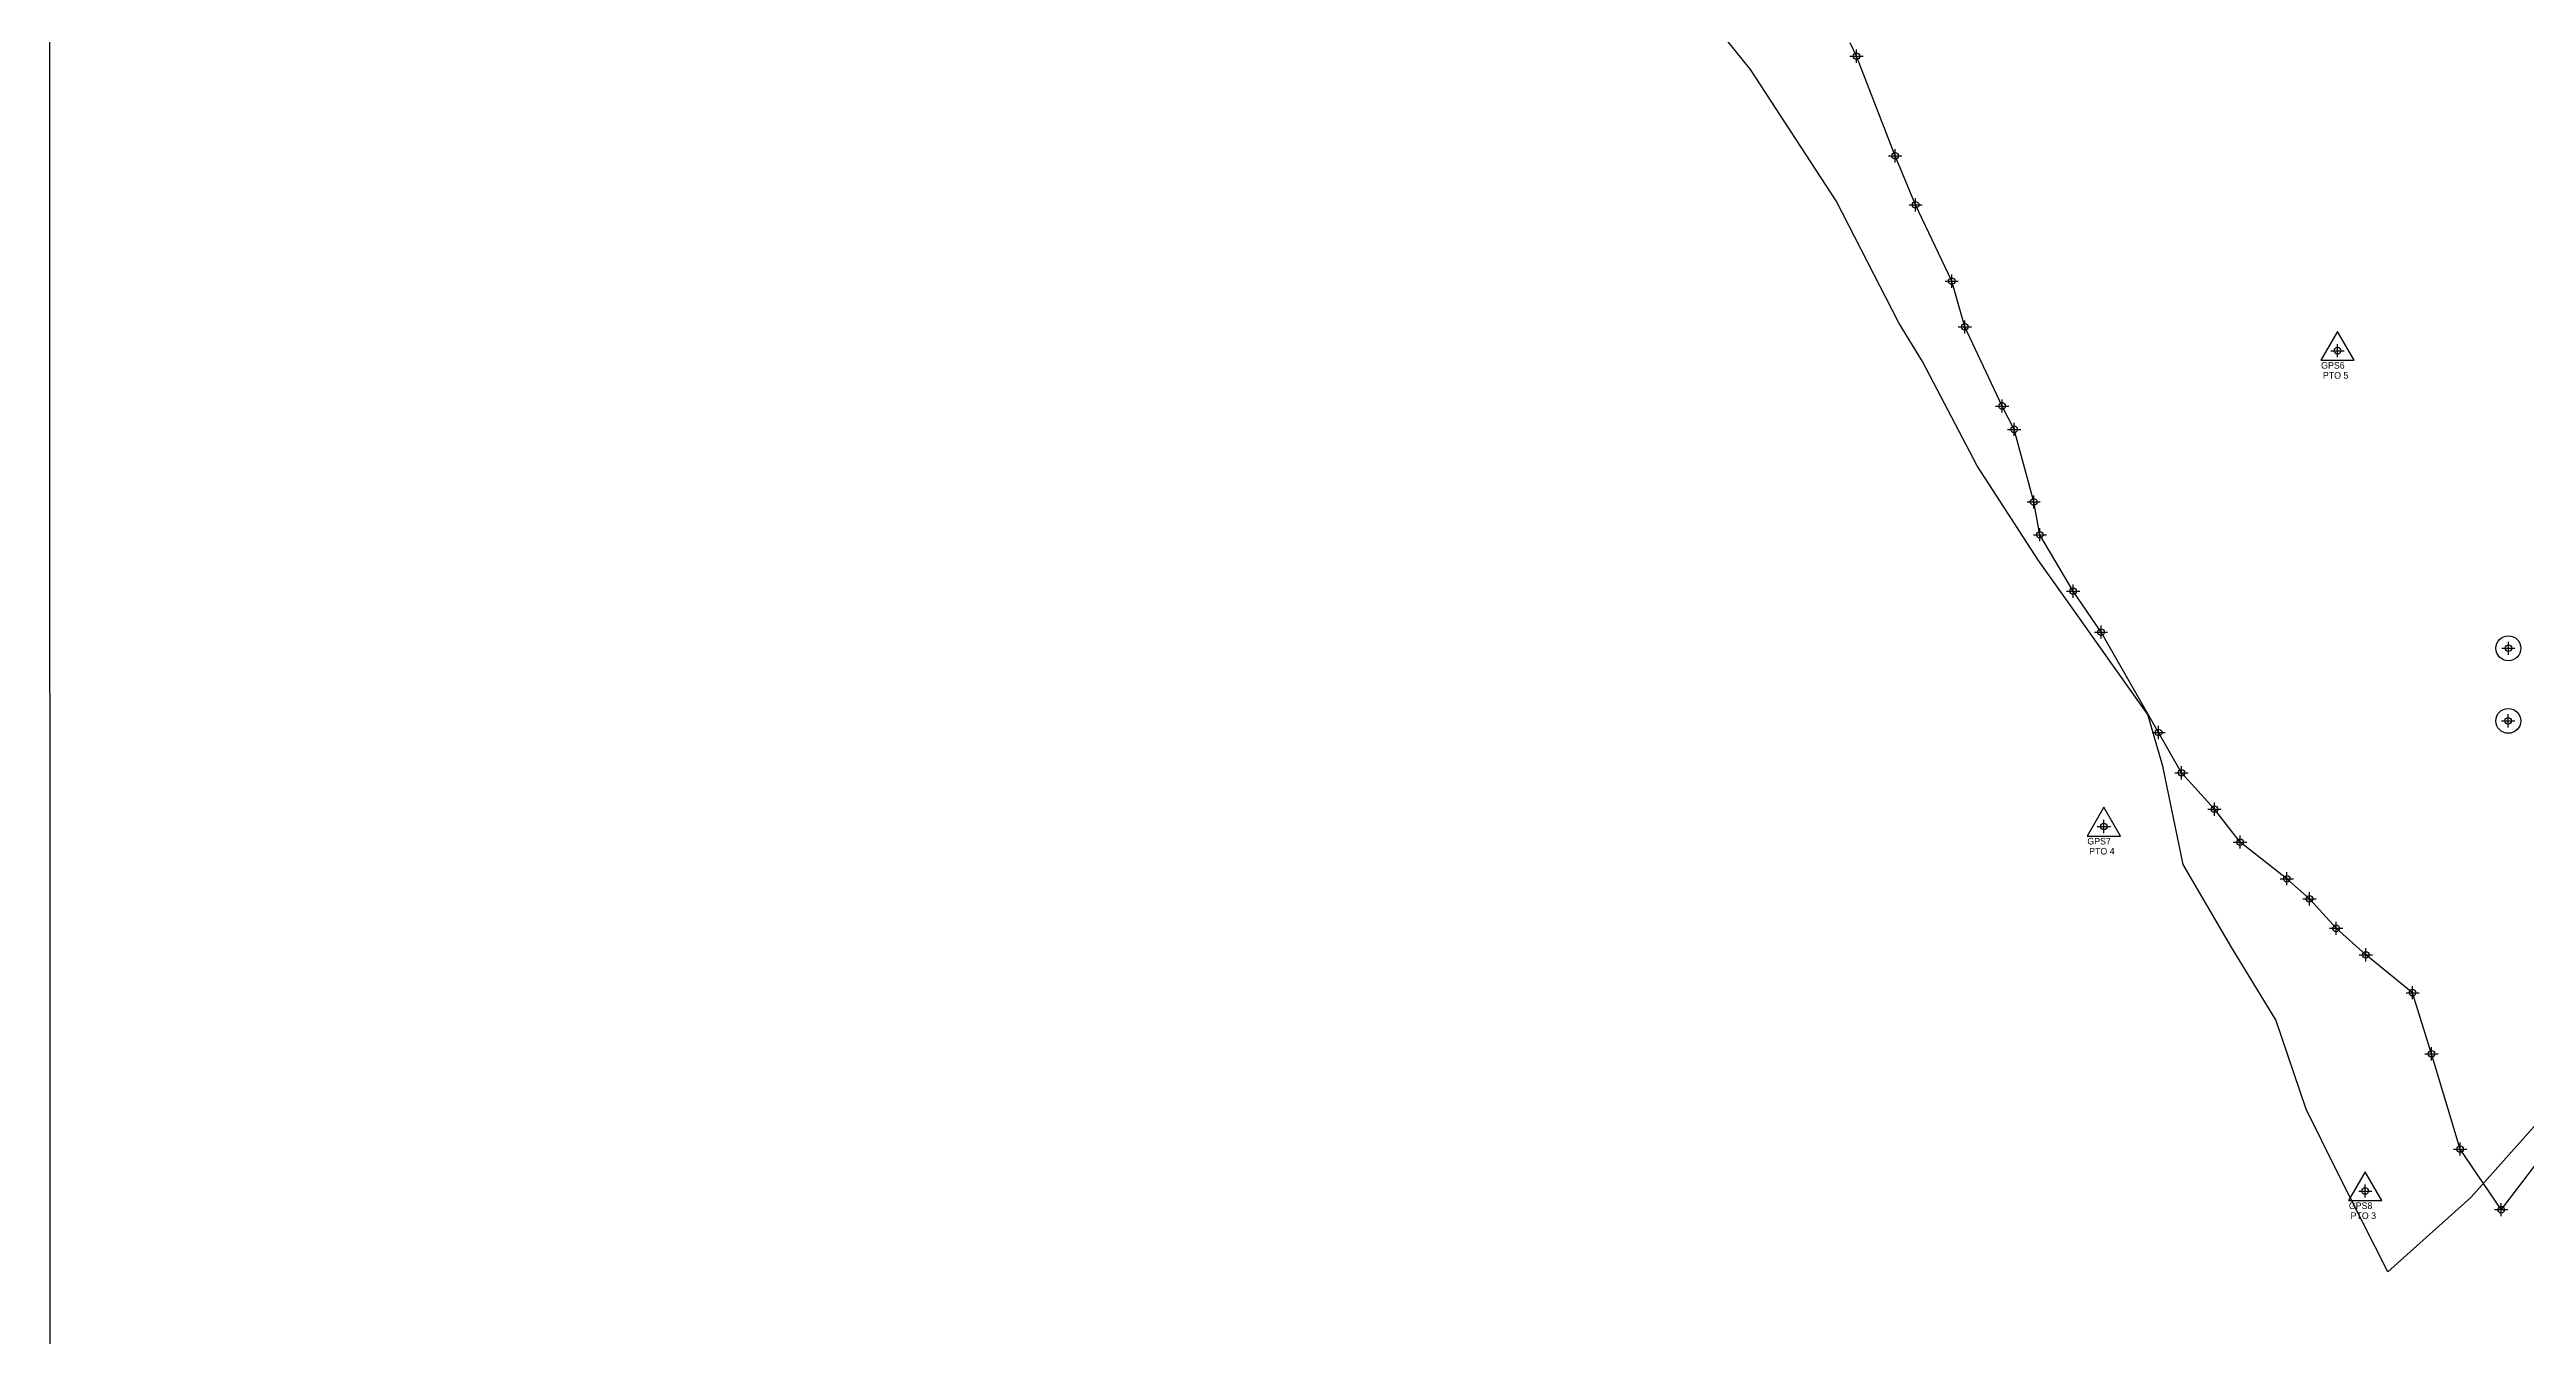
# Model space of a CAD drawing. Header units: inches. Extents: x 1065239 to 1066751, y 1075061 to 1077018.
# Drawn here: x 1065239 to 1065990, y 1075793 to 1076184 of the extents above; entities that cross this region are included whole.
import ezdxf

# ---------------------------------------------------------------- set-up
doc = ezdxf.new("R2010")
doc.units = ezdxf.units.IN
doc.header["$MEASUREMENT"] = 0
doc.header["$PDMODE"] = 34
doc.header["$PDSIZE"] = 2
for name, color, linetype in [('DELTA', 2, 'Continuous'), ('IMAGEN IGAC', 7, 'Continuous'), ('LINDERO', 6, 'Continuous'), ('LINDERO1', 220, 'Continuous'), ('ojito de agua', 4, 'Continuous')]:
    doc.layers.add(name, color=color, linetype=linetype)
doc.layers.add('POLIGONO IGAC', color=7, linetype='Continuous', true_color=0xbee7f7)
picture_1 = doc.add_image_def('image1.jpg', size_in_pixel=(2380, 3080))

msp = doc.modelspace()

# ---------------------------------------------------------------- linework, layer by layer
at = {"layer": 'DELTA'}
for points, elevation in [([(1065933.01, 1076098.09), (1065927.98, 1076089.35), (1065938.06, 1076089.37)], 3013.85), ([(1065941.41, 1075843.39), (1065936.38, 1075834.65), (1065946.46, 1075834.67)], 3065.71)]:
    msp.add_lwpolyline(points, close=True, dxfattribs=dict(at, elevation=elevation))
msp.add_lwpolyline([(1065862.15, 1075953.87), (1065857.12, 1075945.13), (1065867.2, 1075945.14)], close=True, dxfattribs=at)
for p in [(1065933.02, 1076092.27, 3013.85), (1065862.16, 1075948.05), (1065941.42, 1075837.57, 3065.71)]:
    msp.add_point(p, dxfattribs=at)
at = {"layer": 'LINDERO'}
for p in [(1065798.92, 1076151.31, 2991.97), (1065816.05, 1076113.33, 3020.53), (1065831.34, 1076075.49, 3026.87), (1065842.8, 1076036.49, 3034.78), (1065861.32, 1076006.99, 3040.15), (1065878.79, 1075976.57, 3046.97), (1065903.52, 1075943.34, 3052.44), (1065924.5, 1075926.16, 3057.29), (1065955.77, 1075897.69, 2991.97), (1065970.16, 1075850.29, 3058.46), (1065982.6, 1075831.93, 3067.9)]:
    msp.add_point(p, dxfattribs=at)
at = {"layer": 'LINDERO1', "elevation": 2991.97}
msp.add_lwpolyline([(1066005.59, 1075862.03), (1065982.6, 1075831.93), (1065970.16, 1075850.29), (1065961.52, 1075879.13), (1065955.77, 1075897.69), (1065941.59, 1075909.17), (1065932.61, 1075917.2), (1065924.5, 1075926.16), (1065917.65, 1075932.23), (1065903.52, 1075943.34), (1065895.7, 1075953.28), (1065885.72, 1075964.3), (1065878.79, 1075976.57), (1065861.32, 1076006.99), (1065852.85, 1076019.38), (1065842.8, 1076036.49), (1065842.8, 1076036.49), (1065840.91, 1076046.41), (1065834.96, 1076068.42), (1065834.96, 1076068.42), (1065831.34, 1076075.49), (1065831.34, 1076075.49), (1065820.03, 1076099.46), (1065816.05, 1076113.33), (1065805.12, 1076136.49), (1065798.92, 1076151.31), (1065787.22, 1076181.53), (1065785.23, 1076185.54)], dxfattribs=at)
at = {"layer": 'LINDERO1'}
for p in [(1065787.22, 1076181.53, 3013.36), (1065805.12, 1076136.49, 3020.08), (1065820.03, 1076099.46, 3025.37), (1065834.96, 1076068.42, 3029.22), (1065840.91, 1076046.41, 3032.58), (1065852.85, 1076019.38, 3038.59), (1065885.72, 1075964.3, 3046.04), (1065895.7, 1075953.28, 3047.48), (1065917.65, 1075932.23, 3054.69), (1065932.61, 1075917.2, 3056.85), (1065941.59, 1075909.17, 3055.65), (1065961.52, 1075879.13, 3068.15)]:
    msp.add_point(p, dxfattribs=at)
at = {"layer": 'ojito de agua'}
for centre in [(1065984.81, 1076002.07, 3037.39), (1065984.76, 1075980.07, 3039.55)]:
    msp.add_circle(centre, 3.77, dxfattribs=at)
for p in [(1065984.81, 1076002.07, 3037.39), (1065984.76, 1075980.07, 3039.55)]:
    msp.add_point(p, dxfattribs=at)
at = {"layer": 'POLIGONO IGAC'}
msp.add_lwpolyline([(1065999.76, 1075865.17), (1065973.44, 1075835.66), (1065948.24, 1075813.06), (1065932.77, 1075843.56), (1065923.47, 1075862.41), (1065914.33, 1075889.46), (1065900.97, 1075911.24), (1065886.21, 1075936.53), (1065880.05, 1075966.39), (1065875.53, 1075981.95), (1065866.34, 1075994.94), (1065853.1, 1076013.63), (1065842.37, 1076028.65), (1065823.73, 1076057.4), (1065807.15, 1076089.03), (1065800.04, 1076100.74), (1065781.03, 1076137.73), (1065755.05, 1076177.53), (1065745.78, 1076189.02)], dxfattribs=at)

# ---------------------------------------------------------------- texts
at = {"layer": 'DELTA'}
for s, p in [(' GPS6', (1065927.29, 1076086.82, 3013.85)), ('PTO 5', (1065928.57, 1076083.79, 3013.85)), (' GPS7', (1065856.43, 1075942.6)), ('PTO 4', (1065857.71, 1075939.57)), (' GPS8', (1065935.69, 1075832.12, 3065.71)), ('PTO 3', (1065936.97, 1075829.09, 3065.71))]:
    msp.add_text(s, height=2, dxfattribs=at).set_placement(p)

# ---------------------------------------------------------------- pictures from other files: only their frames are drawn
at = {"layer": 'IMAGEN IGAC'}
image = msp.add_image(picture_1, insert=(1065239.69, 1075061.5), size_in_units=(1511.34, 1955.86), rotation=0.00782, dxfattribs=at)
image.dxf.flags = 7

doc.saveas('drawing.dxf')
